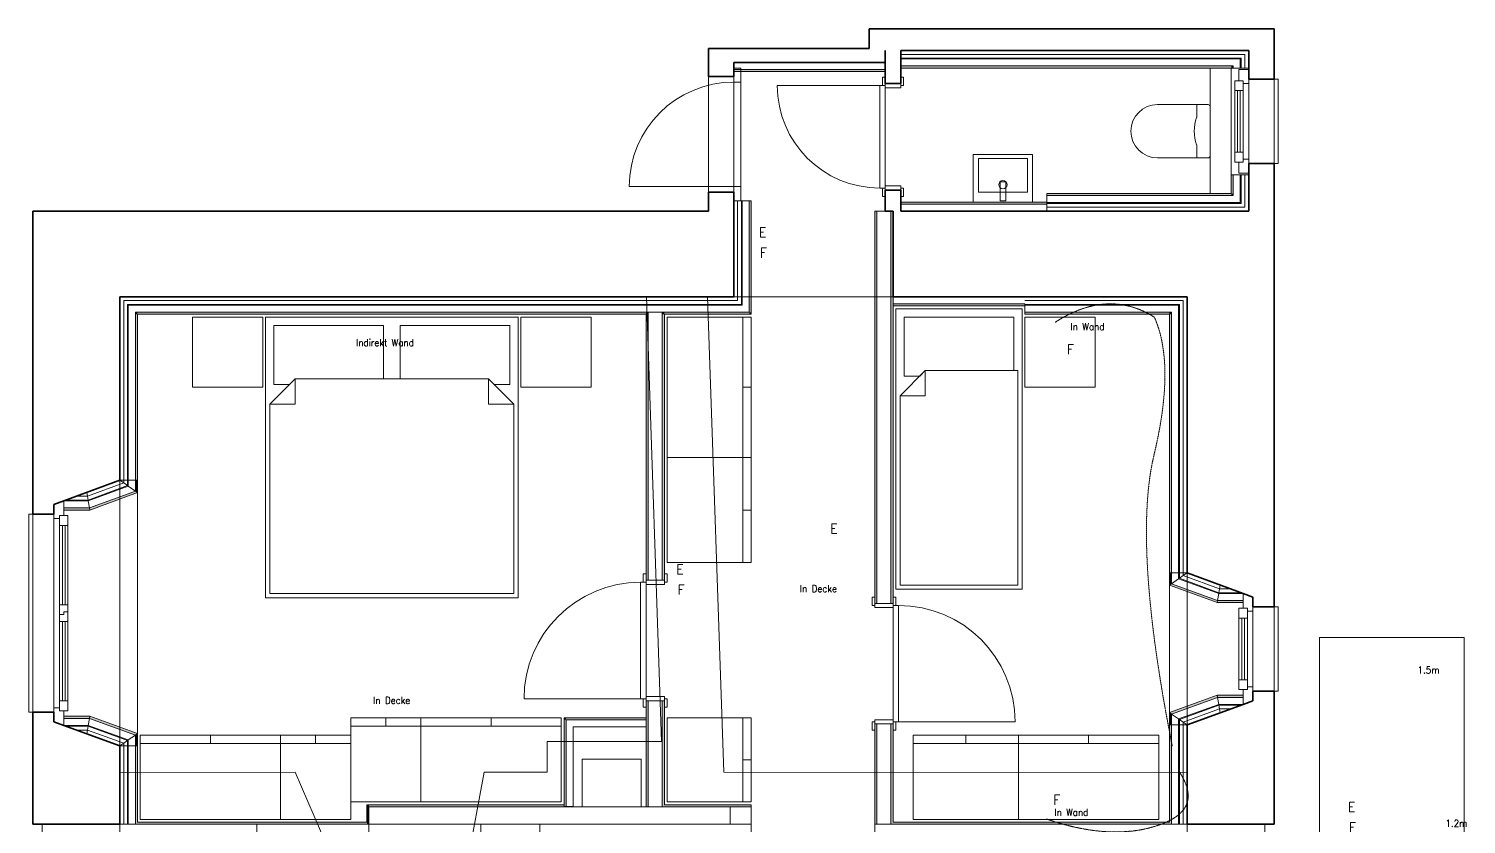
# Model space of a CAD drawing. Header units: millimetres. Extents: x -10377 to 8287, y -8757 to 3333.
# Drawn here: x -10377 to -132, y -2337 to 3333 of the extents above; entities that cross this region are included whole.
import ezdxf

# ---------------------------------------------------------------- set-up
doc = ezdxf.new("R2010")
doc.units = ezdxf.units.MM
doc.linetypes.add('CENTERTINY', pattern=[7.62, 4.7625, -0.9525, 0.9525, -0.9525])
doc.linetypes.add('DASHEDTINY', pattern=[2.8575, 1.905, -0.9525])
for name, color, linetype in [('0 Neu', 7, 'CONTINUOUS'), ('010 Aussenwände', 7, 'CONTINUOUS'), ('010 Aussenwände Neu', 7, 'CONTINUOUS'), ('010 Fenster Neu', 7, 'CONTINUOUS'), ('010 Türen Neu', 7, 'CONTINUOUS'), ('015 Innenwände', 7, 'CONTINUOUS'), ('015 Innenwände Bauteilschraffuren Neu', 7, 'CONTINUOUS'), ('015 Innenwände Neu', 7, 'CONTINUOUS'), ('015 Innenwände Schichttrennlinien Neu', 7, 'CONTINUOUS'), ('035 Decken', 7, 'CONTINUOUS'), ('065 Einrichtung Möbel Neu', 7, 'CONTINUOUS'), ('080 Raumdefinitionen innen Kontur Neu', 7, 'CONTINUOUS')]:
    doc.layers.add(name, color=color, linetype=linetype)
for name, color, linetype, lineweight in [('005 Keller', 7, 'CONTINUOUS', 0), ('24V Boden', 4, 'DASHEDTINY', 18), ('24V Wand', 4, 'CENTERTINY', 18)]:
    doc.layers.add(name, color=color, linetype=linetype, lineweight=lineweight)
doc.layers.add('100 Betriebsmittel', color=253, linetype='CONTINUOUS', lineweight=0, true_color=0xa0a0a4)
doc.styles.get("Standard").update_dxf_attribs({"font": 'standard'})

msp = doc.modelspace()

# ---------------------------------------------------------------- hatches: boundary and pattern name
at = {"layer": '0 Neu', "linetype": 'CONTINUOUS', "lineweight": 13, "true_color": 0xdfdfdf}
for points in [[(-9602, 27), (-9617, 37), (-9617, 115), (-9602, 115)], [(-9941, -97), (-9944, -82), (-9617, 37), (-9602, 27)], [(-10127, -82), (-9944, -82), (-9941, -97), (-10127, -97)], [(-2247, -633), (-2232, -623), (-2232, -545), (-2247, -545)], [(-1907, -757), (-1905, -742), (-2232, -623), (-2247, -633)], [(-1722, -742), (-1905, -742), (-1907, -757), (-1722, -757)], [(-1907, -1417), (-1905, -1432), (-2232, -1551), (-2247, -1540)], [(-1722, -1432), (-1905, -1432), (-1907, -1417), (-1722, -1417)], [(-10127, -1582), (-9944, -1582), (-9941, -1567), (-10127, -1567)], [(-9941, -1567), (-9944, -1582), (-9617, -1701), (-9602, -1690)], [(-2247, -1540), (-2232, -1551), (-2232, -1628), (-2247, -1628)], [(-9602, -1690), (-9617, -1701), (-9617, -1778), (-9602, -1778)]]:
    msp.add_hatch(color=254, dxfattribs=at).paths.add_polyline_path(points, flags=0)
at = {"layer": '015 Innenwände Bauteilschraffuren Neu', "linetype": 'CONTINUOUS', "lineweight": 13, "true_color": 0xdfdfdf}
for points in [[(-5352, 3028), (-4272, 3028), (-4272, 3043), (-5352, 3043)], [(-1807, 3068), (-4162, 3068), (-4162, 3053), (-1807, 3053)], [(-1807, 3053), (-1792, 3053), (-1792, 3068)], [(-1807, 3053), (-1792, 3068), (-1807, 3068)], [(-1807, 2159), (-1792, 2159), (-1792, 2293), (-1807, 2293)], [(-1807, 2159), (-3122, 2159), (-3122, 2144), (-1807, 2144)], [(-1807, 2159), (-1792, 2144), (-1792, 2159)], [(-1807, 2144), (-1792, 2144), (-1807, 2159)], [(-5227, 1313), (-5227, 2108), (-5242, 2108), (-5242, 1313)], [(-3122, 2098), (-4162, 2098), (-4162, 2083), (-3122, 2083)], [(-4347, 2033), (-4347, -762), (-4332, -762), (-4332, 2033)], [(-4232, 2033), (-4232, -762), (-4217, -762), (-4217, 2033)], [(-4217, 1358), (-3277, 1358), (-3277, 1373), (-4217, 1373)], [(-9602, 1298), (-9617, 1313), (-9617, 1298)], [(-9602, 1313), (-9617, 1313), (-9602, 1298)], [(-9617, 1298), (-9617, 115), (-9602, 115), (-9602, 1298)], [(-9602, 1298), (-5977, 1298), (-5977, 1313), (-9602, 1313)], [(-5977, 1298), (-5962, 1298), (-5962, 1313), (-5977, 1313)], [(-5977, 1298), (-5977, -597), (-5962, -597), (-5962, 1298)], [(-5862, 1298), (-5847, 1298), (-5847, 1313), (-5862, 1313)], [(-5862, 1298), (-5862, -597), (-5847, -597), (-5847, 1298)], [(-5242, 1313), (-5847, 1313), (-5847, 1298), (-5242, 1298)], [(-5242, 1313), (-5242, 1298), (-5227, 1298)], [(-5227, 1313), (-5242, 1313), (-5227, 1298)], [(-2247, 1313), (-3277, 1313), (-3277, 1298), (-2247, 1298)], [(-2247, 1298), (-2232, 1298), (-2232, 1313)], [(-2247, 1298), (-2232, 1313), (-2247, 1313)], [(-2247, 1298), (-2247, -545), (-2232, -545), (-2232, 1298)], [(-5977, -2212), (-5962, -2212), (-5962, -1457), (-5977, -1457)], [(-5862, -2212), (-5847, -2212), (-5847, -1457), (-5862, -1457)], [(-6562, -1592), (-6547, -1592), (-6562, -1577)], [(-6562, -1577), (-6547, -1592), (-6547, -1577)], [(-6562, -1592), (-6562, -2211), (-6547, -2211), (-6547, -1592)], [(-6547, -1592), (-5977, -1592), (-5977, -1577), (-6547, -1577)], [(-4347, -2337), (-4332, -2337), (-4332, -1622), (-4347, -1622)], [(-4232, -1622), (-4232, -2337), (-4217, -2337), (-4217, -1622)], [(-2247, -1628), (-2247, -2337), (-2232, -2337), (-2232, -1628)], [(-9602, -2337), (-9602, -1778), (-9617, -1778), (-9617, -2337)], [(-7952, -2197), (-7967, -2197), (-7952, -2212)], [(-7952, -2212), (-7967, -2197), (-7967, -2212)], [(-7952, -2322), (-7952, -2212), (-7967, -2212), (-7967, -2322)], [(-7952, -2212), (-6562, -2212), (-6562, -2197), (-7952, -2197)], [(-5847, -2212), (-5227, -2212), (-5227, -2197), (-5847, -2197)], [(-7967, -2322), (-9602, -2322), (-9602, -2337), (-7967, -2337)], [(-7967, -2322), (-7967, -2337), (-7952, -2337)], [(-7952, -2322), (-7967, -2322), (-7952, -2337)], [(-2247, -2322), (-4217, -2322), (-4217, -2337), (-2247, -2337)]]:
    msp.add_hatch(color=254, dxfattribs=at).paths.add_polyline_path(points, flags=0)

# ---------------------------------------------------------------- linework, layer by layer
at = {"layer": '0 Neu', "color": 7, "linetype": 'CONTINUOUS', "lineweight": 0}
for points in [[(-9958, 1), (-9963, 28), (-9727, 115), (-9700, 96)], [(-9700, 96), (-9700, 115), (-9727, 115)], [(-9673, 77), (-9673, 115), (-9700, 115), (-9700, 96)], [(-9667, 72), (-9673, 77), (-9673, 115), (-9667, 115)], [(-9617, 37), (-9617, 115), (-9667, 115), (-9667, 72)], [(-9602, 27), (-9617, 37), (-9617, 115), (-9602, 115)], [(-10112, -26), (-9954, -26), (-9958, 1), (-10037, 1)], [(-10037, 1), (-9958, 1), (-9963, 28)], [(-9954, -26), (-9958, 1), (-9700, 96), (-9673, 77)], [(-9953, -32), (-9954, -26), (-9673, 77), (-9667, 72)], [(-9944, -82), (-9953, -32), (-9667, 72), (-9617, 37)], [(-9941, -97), (-9944, -82), (-9617, 37), (-9602, 27)], [(-10127, -31), (-10112, -26), (-9954, -26), (-9953, -32), (-10127, -32)], [(-10127, -82), (-9944, -82), (-9953, -32), (-10127, -32)], [(-10127, -82), (-9944, -82), (-9941, -97), (-10127, -97)], [(-2247, -633), (-2232, -623), (-2232, -545), (-2247, -545)], [(-2232, -623), (-2232, -545), (-2182, -545), (-2182, -588)], [(-1905, -742), (-1896, -692), (-2182, -588), (-2232, -623)], [(-2182, -588), (-2176, -583), (-2176, -545), (-2182, -545)], [(-1896, -692), (-1895, -686), (-2176, -583), (-2182, -588)], [(-2176, -583), (-2176, -545), (-2149, -545), (-2149, -564)], [(-1895, -686), (-1890, -659), (-2149, -564), (-2176, -583)], [(-1890, -659), (-1885, -632), (-2122, -545), (-2149, -564)], [(-2149, -564), (-2149, -545), (-2122, -545)], [(-1907, -757), (-1905, -742), (-2232, -623), (-2247, -633)], [(-1722, -742), (-1905, -742), (-1896, -692), (-1722, -692)], [(-1722, -691), (-1737, -686), (-1895, -686), (-1896, -692), (-1722, -692)], [(-1737, -686), (-1895, -686), (-1890, -659), (-1811, -659)], [(-1811, -659), (-1890, -659), (-1885, -632)], [(-1722, -742), (-1905, -742), (-1907, -757), (-1722, -757)], [(-1907, -1417), (-1905, -1432), (-2232, -1551), (-2247, -1540)], [(-1905, -1432), (-1896, -1482), (-2182, -1586), (-2232, -1551)], [(-1722, -1432), (-1905, -1432), (-1907, -1417), (-1722, -1417)], [(-1722, -1432), (-1905, -1432), (-1896, -1482), (-1722, -1482)], [(-1896, -1482), (-1895, -1488), (-2176, -1590), (-2182, -1586)], [(-1895, -1488), (-1890, -1515), (-2149, -1609), (-2176, -1590)], [(-1890, -1515), (-1885, -1542), (-2122, -1628), (-2149, -1609)], [(-1722, -1482), (-1737, -1488), (-1895, -1488), (-1896, -1482), (-1722, -1482)], [(-1737, -1488), (-1895, -1488), (-1890, -1515), (-1811, -1515)], [(-1811, -1515), (-1890, -1515), (-1885, -1542)], [(-10127, -1582), (-9944, -1582), (-9941, -1567), (-10127, -1567)], [(-10127, -1582), (-9944, -1582), (-9953, -1632), (-10127, -1632)], [(-10127, -1632), (-10112, -1638), (-9954, -1638), (-9953, -1632), (-10127, -1632)], [(-10112, -1638), (-9954, -1638), (-9958, -1665), (-10037, -1665)], [(-9954, -1638), (-9958, -1665), (-9700, -1759), (-9673, -1740)], [(-9953, -1632), (-9954, -1638), (-9673, -1740), (-9667, -1736)], [(-9944, -1582), (-9953, -1632), (-9667, -1736), (-9617, -1701)], [(-9941, -1567), (-9944, -1582), (-9617, -1701), (-9602, -1690)], [(-2247, -1540), (-2232, -1551), (-2232, -1628), (-2247, -1628)], [(-2232, -1551), (-2232, -1628), (-2182, -1628), (-2182, -1586)], [(-2182, -1586), (-2176, -1590), (-2176, -1628), (-2182, -1628)], [(-2176, -1590), (-2176, -1628), (-2149, -1628), (-2149, -1609)], [(-2149, -1609), (-2149, -1628), (-2122, -1628)], [(-10037, -1665), (-9958, -1665), (-9963, -1692)], [(-9958, -1665), (-9963, -1692), (-9727, -1778), (-9700, -1759)], [(-9673, -1740), (-9673, -1778), (-9700, -1778), (-9700, -1759)], [(-9667, -1736), (-9673, -1740), (-9673, -1778), (-9667, -1778)], [(-9617, -1701), (-9617, -1778), (-9667, -1778), (-9667, -1736)], [(-9602, -1690), (-9617, -1701), (-9617, -1778), (-9602, -1778)], [(-9700, -1759), (-9700, -1778), (-9727, -1778)]]:
    msp.add_lwpolyline(points, close=True, dxfattribs=at)
at = {"layer": '0 Neu', "color": 7, "linetype": 'CONTINUOUS', "lineweight": 13}
msp.add_lwpolyline([(-7154, -2337), (-6734, -2337), (-6734, -2457), (-6884, -2457), (-6884, -2577), (-7004, -2577), (-7004, -2457), (-7154, -2457), (-7154, -2337)], dxfattribs=at)
at = {"layer": '005 Keller', "color": 7, "linetype": 'CONTINUOUS', "lineweight": 0}
for p, q in [((-6432, -2212), (-6432, -1872)), ((-6432, -1872), (-6012, -1872)), ((-6012, -2212), (-6012, -1872))]:
    msp.add_line(p, q, dxfattribs=at)
at = {"layer": '005 Keller', "color": 8, "linetype": 'CONTINUOUS', "lineweight": 13}
for points in [[(-8478, -1966), (-9727, -1967), (-9727, 1423), (-5975, 1423), (-5867, -1746), (-6681, -1746), (-6681, -1966), (-7131, -1966)], [(-8478, -1966), (-8207, -2592)], [(-7131, -1966), (-7247, -2592)]]:
    msp.add_lwpolyline(points, dxfattribs=at)
msp.add_lwpolyline([(-2122, 1423), (-5539, 1423), (-5424, -1966), (-2122, -1967)], close=True, dxfattribs=at)
at = {"layer": '010 Aussenwände', "color": 7, "linetype": 'CONTINUOUS', "lineweight": 35}
for p, q in [((-10127, -31), (-9727, 115)), ((-10197, -57), (-10127, -31)), ((-10197, -127), (-10197, -57)), ((-10347, -127), (-10197, -127)), ((-1722, -691), (-2122, -545)), ((-1652, -717), (-1722, -691)), ((-1652, -787), (-1652, -717)), ((-1502, -787), (-1652, -787)), ((-1502, -1387), (-1652, -1387)), ((-1652, -1387), (-1652, -1457)), ((-10347, -1537), (-10197, -1537)), ((-10197, -1537), (-10197, -1607)), ((-1722, -1482), (-2122, -1628)), ((-1652, -1457), (-1722, -1482)), ((-10197, -1607), (-10127, -1632)), ((-10127, -1632), (-9727, -1778))]:
    msp.add_line(p, q, dxfattribs=at)
for points in [[(-10347, 2033), (-9727, 2033)], [(-10347, 2033), (-10347, -127)], [(-5532, 2033), (-9727, 2033)], [(-5352, 2033), (-5352, 1423)], [(-4217, 2033), (-4217, 1423)], [(-2122, 2033), (-4162, 2033)], [(-1682, 2033), (-2122, 2033)], [(-1502, -787), (-1502, 2033)], [(-9727, 115), (-9727, 1423)], [(-9727, 1423), (-5352, 1423)], [(-4217, 1423), (-2122, 1423)], [(-2122, 1423), (-2122, -545)], [(-1502, -2337), (-1502, -1387)], [(-10347, -1537), (-10347, -2337)], [(-2122, -1628), (-2122, -2337)], [(-9727, -2337), (-9727, -1778)], [(-10347, -2337), (-9727, -2337)], [(-1502, -2337), (-2122, -2337)]]:
    msp.add_lwpolyline(points, dxfattribs=at)
at = {"layer": '010 Aussenwände Neu', "color": 7, "linetype": 'CONTINUOUS', "lineweight": 0}
for p, q in [((-1957, 2159), (-1872, 2159)), ((-1872, 2159), (-1822, 2159)), ((-1822, 2159), (-1807, 2159))]:
    msp.add_line(p, q, dxfattribs=at)
for points in [[(-1957, 3053), (-1872, 3053)], [(-1957, 3053), (-1957, 2159)], [(-1872, 3053), (-1822, 3053)], [(-1822, 3053), (-1807, 3053)], [(-1807, 2159), (-1807, 3053)], [(-1957, 2033), (-1872, 2033)], [(-1872, 2033), (-1822, 2033)], [(-1822, 2033), (-1807, 2033)]]:
    msp.add_lwpolyline(points, dxfattribs=at)
at = {"layer": '010 Fenster Neu', "color": 7, "linetype": 'CONTINUOUS', "lineweight": 0}
for p, q in [((-1792, 3053), (-1807, 3053)), ((-1742, 3053), (-1792, 3053)), ((-1752, 3043), (-1752, 2963)), ((-1682, 3043), (-1752, 3043)), ((-1736, 3053), (-1742, 3053)), ((-1709, 3053), (-1736, 3053)), ((-1682, 3053), (-1709, 3053)), ((-1682, 2943), (-1682, 3043)), ((-1502, 2973), (-1472, 2973)), ((-1502, 2973), (-1502, 2373)), ((-1472, 2973), (-1472, 2373)), ((-1722, 2963), (-1782, 2963)), ((-1782, 2963), (-1782, 2893)), ((-1782, 2893), (-1782, 2453)), ((-1782, 2893), (-1722, 2893)), ((-1762, 2893), (-1762, 2453)), ((-1752, 2963), (-1722, 2963)), ((-1742, 2453), (-1742, 2893)), ((-1722, 2963), (-1722, 2943)), ((-1722, 2893), (-1722, 2963)), ((-1722, 2943), (-1682, 2943)), ((-1722, 2453), (-1722, 2893)), ((-1682, 2403), (-1682, 2943)), ((-1722, 2453), (-1782, 2453)), ((-1782, 2453), (-1782, 2383)), ((-1782, 2383), (-1722, 2383)), ((-1722, 2383), (-1752, 2383)), ((-1752, 2383), (-1752, 2303)), ((-1722, 2383), (-1722, 2453)), ((-1682, 2403), (-1722, 2403)), ((-1722, 2403), (-1722, 2383)), ((-1682, 2303), (-1682, 2403)), ((-1472, 2373), (-1502, 2373)), ((-1792, 2293), (-1807, 2293)), ((-1742, 2293), (-1792, 2293)), ((-1752, 2303), (-1682, 2303)), ((-1736, 2293), (-1742, 2293)), ((-1709, 2293), (-1736, 2293)), ((-1682, 2293), (-1709, 2293)), ((-10197, -157), (-10197, -57)), ((-10127, -31), (-10127, -137)), ((-10347, -127), (-10377, -127)), ((-10377, -127), (-10377, -1537)), ((-10347, -127), (-10347, -1537)), ((-10197, -1507), (-10197, -157)), ((-10157, -157), (-10197, -157)), ((-10127, -137), (-10157, -137)), ((-10157, -137), (-10157, -157)), ((-10157, -137), (-10097, -137)), ((-10157, -207), (-10157, -137)), ((-10097, -137), (-10097, -207)), ((-10157, -772), (-10157, -207)), ((-10097, -207), (-10157, -207)), ((-10137, -772), (-10137, -207)), ((-10117, -207), (-10117, -772)), ((-10097, -207), (-10097, -772)), ((-1722, -797), (-1722, -691)), ((-1652, -717), (-1652, -817)), ((-10157, -842), (-10157, -772)), ((-10157, -772), (-10097, -772)), ((-10097, -772), (-10097, -822)), ((-1752, -867), (-1752, -797)), ((-1752, -797), (-1692, -797)), ((-1692, -797), (-1722, -797)), ((-1692, -817), (-1692, -797)), ((-1692, -797), (-1692, -867)), ((-1652, -817), (-1692, -817)), ((-1652, -817), (-1652, -1357)), ((-1472, -787), (-1502, -787)), ((-1502, -1387), (-1502, -787)), ((-1472, -1387), (-1472, -787)), ((-10127, -842), (-10157, -842)), ((-10157, -892), (-10157, -842)), ((-10157, -842), (-10127, -842)), ((-10157, -1457), (-10157, -892)), ((-10097, -892), (-10157, -892)), ((-10137, -1457), (-10137, -892)), ((-10127, -822), (-10127, -842)), ((-10097, -822), (-10127, -822)), ((-10127, -842), (-10127, -822)), ((-10127, -822), (-10097, -822)), ((-10117, -892), (-10117, -1457)), ((-10097, -822), (-10097, -892)), ((-10097, -892), (-10097, -1457)), ((-1752, -1307), (-1752, -867)), ((-1692, -867), (-1752, -867)), ((-1732, -1307), (-1732, -867)), ((-1712, -867), (-1712, -1307)), ((-1692, -867), (-1692, -1307)), ((-1752, -1377), (-1752, -1307)), ((-1752, -1307), (-1692, -1307)), ((-1692, -1307), (-1692, -1377)), ((-1692, -1377), (-1752, -1377)), ((-1722, -1482), (-1722, -1377)), ((-1722, -1377), (-1692, -1377)), ((-1692, -1377), (-1692, -1357)), ((-1692, -1357), (-1652, -1357)), ((-1652, -1357), (-1652, -1457)), ((-1502, -1387), (-1472, -1387)), ((-10377, -1537), (-10347, -1537)), ((-10197, -1607), (-10197, -1507)), ((-10197, -1507), (-10157, -1507)), ((-10157, -1457), (-10097, -1457)), ((-10157, -1527), (-10157, -1457)), ((-10157, -1507), (-10157, -1527)), ((-10157, -1527), (-10127, -1527)), ((-10097, -1527), (-10157, -1527)), ((-10127, -1527), (-10127, -1632)), ((-10097, -1457), (-10097, -1527))]:
    msp.add_line(p, q, dxfattribs=at)
at = {"layer": '010 Fenster Neu', "color": 7, "linetype": 'CONTINUOUS', "lineweight": 18}
for p, q in [((-1807, 2293), (-1807, 3053)), ((-1682, 2293), (-1682, 3053))]:
    msp.add_line(p, q, dxfattribs=at)
at = {"layer": '010 Fenster Neu', "color": 7, "linetype": 'CONTINUOUS', "lineweight": 35}
for p, q in [((-1682, 2973), (-1682, 3043)), ((-1682, 2973), (-1682, 3043)), ((-1502, 2973), (-1682, 2973)), ((-1682, 2373), (-1682, 2303)), ((-1682, 2373), (-1682, 2303)), ((-1502, 2373), (-1682, 2373)), ((-10127, -31), (-9727, 115)), ((-10197, -57), (-10127, -31)), ((-10197, -57), (-10127, -31)), ((-10197, -127), (-10197, -57)), ((-10197, -127), (-10197, -57)), ((-10347, -127), (-10197, -127)), ((-1722, -691), (-2122, -545)), ((-1652, -717), (-1722, -691)), ((-1652, -717), (-1722, -691)), ((-1652, -787), (-1652, -717)), ((-1652, -787), (-1652, -717)), ((-1502, -787), (-1652, -787)), ((-1652, -1387), (-1652, -1457)), ((-1652, -1387), (-1652, -1457)), ((-1502, -1387), (-1652, -1387)), ((-10347, -1537), (-10197, -1537)), ((-10197, -1537), (-10197, -1607)), ((-10197, -1537), (-10197, -1607)), ((-1722, -1482), (-2122, -1628)), ((-1652, -1457), (-1722, -1482)), ((-1652, -1457), (-1722, -1482)), ((-10197, -1607), (-10127, -1632)), ((-10197, -1607), (-10127, -1632)), ((-10127, -1632), (-9727, -1778))]:
    msp.add_line(p, q, dxfattribs=at)
at = {"layer": '010 Türen Neu', "color": 7, "linetype": 'CONTINUOUS', "lineweight": 35}
for p, q in [((-5532, 2993), (-5352, 2993)), ((-5352, 2993), (-5352, 3053)), ((-5352, 2993), (-5352, 3053)), ((-4272, 2943), (-4162, 2943)), ((-4272, 2943), (-4162, 2943)), ((-5532, 2168), (-5352, 2168)), ((-5352, 2168), (-5352, 2108)), ((-5352, 2168), (-5352, 2108)), ((-4272, 2183), (-4162, 2183)), ((-4272, 2183), (-4162, 2183))]:
    msp.add_line(p, q, dxfattribs=at)
at = {"layer": '010 Türen Neu', "color": 7, "linetype": 'CONTINUOUS', "lineweight": 0}
for p, q in [((-5352, 2953), (-5352, 3053)), ((-5352, 3053), (-5302, 3053)), ((-5302, 3053), (-5302, 2953)), ((-4272, 2988), (-4292, 2988)), ((-4292, 2988), (-4292, 2928)), ((-4272, 2928), (-4272, 2988)), ((-4142, 2988), (-4162, 2988)), ((-4162, 2988), (-4162, 2928)), ((-4142, 2928), (-4142, 2988)), ((-5302, 2953), (-5352, 2953)), ((-4312, 2928), (-5042, 2928)), ((-4272, 2928), (-4312, 2928)), ((-4312, 2928), (-4312, 2198)), ((-4292, 2928), (-4272, 2928)), ((-4272, 2943), (-4272, 2913)), ((-4162, 2943), (-4272, 2943)), ((-4272, 2198), (-4272, 2928)), ((-4272, 2913), (-4162, 2913)), ((-4162, 2913), (-4162, 2943)), ((-4162, 2928), (-4142, 2928)), ((-5352, 2208), (-6097, 2208)), ((-5352, 2108), (-5352, 2208)), ((-5352, 2208), (-5302, 2208)), ((-5302, 2208), (-5302, 2108)), ((-4312, 2198), (-4272, 2198)), ((-4272, 2198), (-4292, 2198)), ((-4292, 2198), (-4292, 2138)), ((-4162, 2213), (-4272, 2213)), ((-4272, 2213), (-4272, 2183)), ((-4272, 2138), (-4272, 2198)), ((-4272, 2183), (-4162, 2183)), ((-4162, 2183), (-4162, 2213)), ((-4142, 2198), (-4162, 2198)), ((-4162, 2198), (-4162, 2138)), ((-4142, 2138), (-4142, 2198)), ((-5302, 2108), (-5352, 2108)), ((-4292, 2138), (-4272, 2138)), ((-4162, 2138), (-4142, 2138)), ((-6017, -1442), (-6017, -612)), ((-6017, -612), (-5977, -612)), ((-5997, -612), (-5997, -552)), ((-5997, -552), (-5977, -552)), ((-5977, -612), (-5997, -612)), ((-5977, -552), (-5977, -612)), ((-5977, -627), (-5977, -597)), ((-5977, -597), (-5847, -597)), ((-5977, -597), (-5962, -597)), ((-5977, -597), (-5962, -597)), ((-5977, -612), (-5977, -1442)), ((-5962, -597), (-5862, -597)), ((-5962, -597), (-5862, -597)), ((-5862, -597), (-5847, -597)), ((-5862, -597), (-5847, -597)), ((-5847, -552), (-5827, -552)), ((-5847, -612), (-5847, -552)), ((-5847, -597), (-5847, -627)), ((-5827, -612), (-5847, -612)), ((-5827, -552), (-5827, -612)), ((-5847, -627), (-5977, -627)), ((-4347, -717), (-4367, -717)), ((-4367, -717), (-4367, -777)), ((-4347, -777), (-4347, -717)), ((-4197, -717), (-4217, -717)), ((-4217, -717), (-4217, -777)), ((-4197, -777), (-4197, -717)), ((-4367, -777), (-4347, -777)), ((-4347, -762), (-4347, -792)), ((-4217, -762), (-4347, -762)), ((-4332, -762), (-4347, -762)), ((-4332, -762), (-4347, -762)), ((-4347, -792), (-4217, -792)), ((-4232, -762), (-4332, -762)), ((-4232, -762), (-4332, -762)), ((-4217, -762), (-4232, -762)), ((-4217, -762), (-4232, -762)), ((-4217, -792), (-4217, -762)), ((-4217, -777), (-4197, -777)), ((-4177, -777), (-4217, -777)), ((-4217, -777), (-4217, -1607)), ((-4177, -1607), (-4177, -777)), ((-5977, -1457), (-5977, -1427)), ((-5977, -1427), (-5847, -1427)), ((-5847, -1427), (-5847, -1457)), ((-6017, -1442), (-6847, -1442)), ((-5977, -1442), (-6017, -1442)), ((-5997, -1502), (-5997, -1442)), ((-5997, -1442), (-5977, -1442)), ((-5977, -1502), (-5997, -1502)), ((-5977, -1442), (-5977, -1502)), ((-5847, -1457), (-5977, -1457)), ((-5977, -1457), (-5962, -1457)), ((-5977, -1457), (-5962, -1457)), ((-5962, -1457), (-5862, -1457)), ((-5962, -1457), (-5862, -1457)), ((-5862, -1457), (-5847, -1457)), ((-5862, -1457), (-5847, -1457)), ((-5847, -1442), (-5827, -1442)), ((-5847, -1502), (-5847, -1442)), ((-5827, -1502), (-5847, -1502)), ((-5827, -1442), (-5827, -1502)), ((-4347, -1607), (-4367, -1607)), ((-4367, -1607), (-4367, -1667)), ((-4217, -1592), (-4347, -1592)), ((-4347, -1592), (-4347, -1622)), ((-4347, -1667), (-4347, -1607)), ((-4347, -1622), (-4217, -1622)), ((-4332, -1622), (-4347, -1622)), ((-4332, -1622), (-4347, -1622)), ((-4232, -1622), (-4332, -1622)), ((-4232, -1622), (-4332, -1622)), ((-4217, -1622), (-4232, -1622)), ((-4217, -1622), (-4232, -1622)), ((-4217, -1622), (-4217, -1592)), ((-4197, -1607), (-4217, -1607)), ((-4217, -1607), (-4217, -1667)), ((-4217, -1607), (-4177, -1607)), ((-4197, -1667), (-4197, -1607)), ((-4177, -1607), (-3347, -1607)), ((-4367, -1667), (-4347, -1667)), ((-4217, -1667), (-4197, -1667))]:
    msp.add_line(p, q, dxfattribs=at)
for centre, radius, start, end in [((-5352, 2208), 745, 90, 180), ((-4312, 2928), 730, 180, 270), ((-6017, -1442), 830, 90, 180), ((-4177, -1607), 830, 0, 90)]:
    msp.add_arc(centre, radius, start, end, dxfattribs=at)
at = {"layer": '015 Innenwände', "color": 7, "linetype": 'CONTINUOUS', "lineweight": 35}
for p, q in [((-5352, 2993), (-5352, 3053)), ((-1682, 2973), (-1682, 3043)), ((-1502, 2973), (-1682, 2973)), ((-4272, 2943), (-4162, 2943)), ((-1502, 2373), (-1682, 2373)), ((-1682, 2373), (-1682, 2303)), ((-5352, 2168), (-5352, 2108)), ((-4272, 2183), (-4162, 2183))]:
    msp.add_line(p, q, dxfattribs=at)
for points in [[(-4387, 3333), (-4387, 3193)], [(-1682, 3333), (-4387, 3333)], [(-1502, 3333), (-1682, 3333)], [(-1502, 2973), (-1502, 3333)], [(-5532, 3193), (-5352, 3193)], [(-5532, 3193), (-5532, 2993)], [(-4387, 3193), (-5352, 3193)], [(-4272, 3093), (-4272, 3178)], [(-4272, 3178), (-4272, 2943)], [(-4162, 2943), (-4162, 3178)], [(-4162, 3178), (-1682, 3178)], [(-1682, 3178), (-1682, 2973)], [(-5352, 3093), (-4387, 3093)], [(-5352, 2993), (-5352, 3093)], [(-4272, 3093), (-4387, 3093)], [(-1682, 2373), (-1682, 2033)], [(-1502, 2033), (-1502, 2373)], [(-5532, 2168), (-5532, 2033)], [(-5352, 2033), (-5352, 2168)], [(-4272, 2183), (-4272, 2033)], [(-4162, 2033), (-4162, 2183)], [(-4272, 2033), (-4217, 2033)]]:
    msp.add_lwpolyline(points, dxfattribs=at)
at = {"layer": '015 Innenwände', "color": 7, "linetype": 'CONTINUOUS', "lineweight": 0}
for points in [[(-5352, 2993), (-5532, 2993)], [(-5532, 2993), (-5532, 2168)], [(-5352, 2168), (-5352, 2993)], [(-5532, 2168), (-5352, 2168)]]:
    msp.add_lwpolyline(points, dxfattribs=at)
at = {"layer": '015 Innenwände', "color": 7, "linetype": 'CONTINUOUS', "lineweight": 18}
for points in [[(-5377, -2212), (-7952, -2212)], [(-7952, -2212), (-7952, -2337)], [(-5377, -2337), (-5377, -2212)], [(-8752, -2337), (-10282, -2337)], [(-10282, -2337), (-10282, -2462)], [(-5227, -2337), (-7952, -2337)], [(-7952, -2337), (-5377, -2337)], [(-1567, -2337), (-4347, -2337)], [(-1567, -2462), (-1567, -2337)]]:
    msp.add_lwpolyline(points, dxfattribs=at)
at = {"layer": '015 Innenwände Neu', "color": 7, "linetype": 'CONTINUOUS', "lineweight": 0}
for p, q in [((-1792, 3053), (-1807, 3053)), ((-1742, 3053), (-1792, 3053)), ((-1736, 3053), (-1742, 3053)), ((-1709, 3053), (-1736, 3053)), ((-1682, 3053), (-1709, 3053)), ((-1792, 2293), (-1807, 2293)), ((-1742, 2293), (-1792, 2293)), ((-1736, 2293), (-1742, 2293)), ((-1709, 2293), (-1736, 2293)), ((-1682, 2293), (-1709, 2293)), ((-5977, -597), (-5962, -597)), ((-5962, -597), (-5862, -597)), ((-5862, -597), (-5847, -597)), ((-4332, -762), (-4347, -762)), ((-4232, -762), (-4332, -762)), ((-4217, -762), (-4232, -762)), ((-5977, -1457), (-5962, -1457)), ((-5962, -1457), (-5862, -1457)), ((-5862, -1457), (-5847, -1457)), ((-4332, -1622), (-4347, -1622)), ((-4232, -1622), (-4332, -1622)), ((-4217, -1622), (-4232, -1622))]:
    msp.add_line(p, q, dxfattribs=at)
for points in [[(-1709, 3178), (-4162, 3178)], [(-4162, 3178), (-4162, 3151)], [(-1682, 3178), (-1709, 3178)], [(-1682, 3053), (-1682, 3178)], [(-4272, 3093), (-5352, 3093)], [(-5352, 3093), (-5352, 3028)], [(-4272, 3028), (-4272, 3093)], [(-4162, 3151), (-4162, 3124)], [(-4162, 3124), (-4162, 3118)], [(-4162, 3118), (-4162, 3068)], [(-5352, 3028), (-4272, 3028)], [(-4162, 3068), (-4162, 3053)], [(-4162, 3053), (-1807, 3053)], [(-1807, 2293), (-1807, 2159)], [(-1682, 2034), (-1682, 2293)], [(-1807, 2159), (-3122, 2159)], [(-3122, 2144), (-3122, 2159)], [(-5352, 2108), (-5325, 2108)], [(-5352, 2108), (-5352, 1423)], [(-5325, 2108), (-5298, 2108)], [(-5298, 2108), (-5292, 2108)], [(-5292, 2108), (-5242, 2108)], [(-5242, 2108), (-5227, 2108)], [(-5227, 1313), (-5227, 2108)], [(-3122, 2098), (-4162, 2098)], [(-4162, 2098), (-4162, 2033)], [(-3122, 2094), (-3122, 2144)], [(-3122, 2033), (-3122, 2098)], [(-3122, 2088), (-3122, 2094)], [(-3122, 2061), (-3122, 2088)], [(-3122, 2034), (-3122, 2061)], [(-4347, 2033), (-4347, -762)], [(-4217, 2033), (-4347, 2033)], [(-4217, -762), (-4217, 2033)], [(-4162, 2033), (-3122, 2033)], [(-3122, 2034), (-1709, 2034)], [(-1682, 2034), (-1709, 2034)], [(-9727, 1423), (-9700, 1423)], [(-9727, 1423), (-9727, 115)], [(-5352, 1423), (-9700, 1423)], [(-3277, 1423), (-4217, 1423)], [(-4217, 1423), (-4217, 1358)], [(-4217, 1358), (-3277, 1358)], [(-2149, 1423), (-3277, 1423)], [(-3277, 1373), (-3277, 1369)], [(-3277, 1358), (-3277, 1373)], [(-3277, 1369), (-3277, 1363)], [(-3277, 1363), (-3277, 1313)], [(-2122, 1423), (-2149, 1423)], [(-2122, -545), (-2122, 1423)], [(-9602, 115), (-9602, 1298)], [(-9602, 1298), (-5977, 1298)], [(-5977, 1298), (-5977, -597)], [(-5847, 1298), (-5227, 1298)], [(-5847, -597), (-5847, 1298)], [(-5227, 1298), (-5227, 1313)], [(-3277, 1313), (-3277, 1298)], [(-3277, 1298), (-2247, 1298)], [(-2247, 1298), (-2247, -545)], [(-9727, 115), (-9700, 115)], [(-9700, 115), (-9673, 115)], [(-9673, 115), (-9667, 115)], [(-9667, 115), (-9617, 115)], [(-9617, 115), (-9602, 115)], [(-2232, -545), (-2247, -545)], [(-2182, -545), (-2232, -545)], [(-2176, -545), (-2182, -545)], [(-2149, -545), (-2176, -545)], [(-2122, -545), (-2149, -545)], [(-5977, -1457), (-5977, -2212)], [(-5847, -2197), (-5847, -1457)], [(-6562, -1577), (-6547, -1577)], [(-6562, -1577), (-6562, -2211)], [(-5977, -1577), (-6547, -1577)], [(-5977, -1592), (-5977, -1577)], [(-5977, -1642), (-5977, -1592)], [(-4347, -1622), (-4347, -2337)], [(-4217, -2322), (-4217, -1622)], [(-2247, -1628), (-2247, -2322)], [(-2122, -1628), (-2247, -1628)], [(-2122, -2337), (-2122, -1628)], [(-6497, -2211), (-6497, -1642)], [(-6497, -1642), (-5977, -1642)], [(-9727, -1778), (-9727, -2337)], [(-9602, -1778), (-9727, -1778)], [(-9602, -2322), (-9602, -1778)], [(-7967, -2197), (-7967, -2212)], [(-6562, -2197), (-7967, -2197)], [(-7967, -2212), (-7967, -2322)], [(-7952, -2212), (-6562, -2212)], [(-7952, -2322), (-7952, -2212)], [(-6562, -2197), (-6562, -2212)], [(-6547, -2211), (-6562, -2211)], [(-6497, -2211), (-6547, -2211)], [(-5962, -2212), (-5977, -2212)], [(-5862, -2212), (-5962, -2212)], [(-5847, -2212), (-5862, -2212)], [(-5227, -2197), (-5847, -2197)], [(-5847, -2212), (-5227, -2212)], [(-5227, -2212), (-5377, -2212)], [(-5377, -2212), (-5377, -2337)], [(-5227, -2212), (-5227, -2197)], [(-5227, -2337), (-5227, -2212)], [(-9727, -2337), (-9602, -2337)], [(-7967, -2322), (-9602, -2322)], [(-9602, -2337), (-7952, -2337)], [(-7952, -2337), (-8752, -2337)], [(-8752, -2337), (-8752, -2462)], [(-7952, -2337), (-7952, -2322)], [(-7952, -2462), (-7952, -2337)], [(-5377, -2337), (-5227, -2337)], [(-4347, -2337), (-4217, -2337)], [(-2247, -2322), (-4217, -2322)], [(-4217, -2337), (-2247, -2337)], [(-2247, -2337), (-2122, -2337)]]:
    msp.add_lwpolyline(points, dxfattribs=at)
at = {"layer": '015 Innenwände Schichttrennlinien Neu', "color": 7, "linetype": 'CONTINUOUS', "lineweight": 0}
for p, q in [((-1736, 3151), (-4162, 3151)), ((-1742, 3124), (-4162, 3124)), ((-1792, 3118), (-4162, 3118)), ((-1742, 3118), (-1792, 3118)), ((-1742, 3118), (-1792, 3118)), ((-1736, 3124), (-1742, 3124)), ((-1736, 3124), (-1742, 3124)), ((-1742, 3068), (-1742, 3118)), ((-1709, 3151), (-1736, 3151)), ((-1736, 3118), (-1736, 3124)), ((-1736, 3053), (-1736, 3118)), ((-1709, 3124), (-1709, 3151)), ((-1709, 3053), (-1709, 3124)), ((-5352, 3043), (-4272, 3043)), ((-4162, 3068), (-1807, 3068)), ((-1792, 3068), (-1807, 3068)), ((-1792, 3068), (-1807, 3068)), ((-1792, 3068), (-1792, 3053)), ((-1742, 3053), (-1742, 3068)), ((-1792, 2293), (-1792, 2144)), ((-1742, 2144), (-1742, 2293)), ((-1736, 2094), (-1736, 2293)), ((-1709, 2088), (-1709, 2293)), ((-5325, 2108), (-5325, 1396)), ((-5298, 2108), (-5298, 1396)), ((-5292, 2108), (-5292, 1369)), ((-5242, 1363), (-5242, 2108)), ((-3122, 2083), (-4162, 2083)), ((-1807, 2144), (-3122, 2144)), ((-3122, 2094), (-1792, 2094)), ((-3122, 2088), (-1742, 2088)), ((-3122, 2061), (-1736, 2061)), ((-1807, 2144), (-1792, 2144)), ((-1807, 2144), (-1792, 2144)), ((-1792, 2094), (-1742, 2094)), ((-1792, 2094), (-1742, 2094)), ((-1742, 2094), (-1742, 2144)), ((-1742, 2088), (-1736, 2088)), ((-1742, 2088), (-1736, 2088)), ((-1736, 2088), (-1736, 2094)), ((-1736, 2061), (-1709, 2061)), ((-1709, 2061), (-1709, 2088)), ((-4332, 2033), (-4332, -762)), ((-4232, -762), (-4232, 2033)), ((-9700, 1396), (-9700, 1369)), ((-9673, 1396), (-9700, 1396)), ((-9700, 1369), (-9700, 115)), ((-5325, 1396), (-9673, 1396)), ((-9667, 1369), (-9673, 1369)), ((-9673, 1369), (-9673, 1363)), ((-9667, 1369), (-9673, 1369)), ((-9673, 1363), (-9673, 115)), ((-5298, 1369), (-9667, 1369)), ((-9617, 1363), (-9667, 1363)), ((-9667, 1363), (-9667, 1313)), ((-9617, 1363), (-9667, 1363)), ((-5292, 1363), (-9617, 1363)), ((-5298, 1369), (-5298, 1396)), ((-5298, 1369), (-5298, 1396)), ((-5292, 1363), (-5292, 1369)), ((-5292, 1363), (-5292, 1369)), ((-5242, 1313), (-5242, 1363)), ((-5242, 1313), (-5242, 1363)), ((-4217, 1373), (-3277, 1373)), ((-2176, 1396), (-3277, 1396)), ((-2182, 1369), (-3277, 1369)), ((-2232, 1363), (-3277, 1363)), ((-2182, 1363), (-2232, 1363)), ((-2182, 1363), (-2232, 1363)), ((-2176, 1369), (-2182, 1369)), ((-2176, 1369), (-2182, 1369)), ((-2182, 1313), (-2182, 1363)), ((-2149, 1396), (-2176, 1396)), ((-2176, 1363), (-2176, 1369)), ((-2176, -545), (-2176, 1363)), ((-2149, 1369), (-2149, 1396)), ((-2149, -545), (-2149, 1369)), ((-9667, 1313), (-9667, 115)), ((-9602, 1313), (-9617, 1313)), ((-9617, 115), (-9617, 1313)), ((-9602, 1313), (-9617, 1313)), ((-9602, 1313), (-5962, 1313)), ((-5962, 1313), (-5962, 1298)), ((-5862, 1313), (-5962, 1313)), ((-5962, 1313), (-5962, 1298)), ((-5862, 1313), (-5962, 1313)), ((-5962, 1298), (-5962, -597)), ((-5862, 1298), (-5862, 1313)), ((-5862, 1313), (-5292, 1313)), ((-5862, 1298), (-5862, 1313)), ((-5862, -597), (-5862, 1298)), ((-5292, 1313), (-5242, 1313)), ((-3277, 1313), (-2247, 1313)), ((-2232, 1313), (-2247, 1313)), ((-2232, 1313), (-2247, 1313)), ((-2232, 1313), (-2232, -545)), ((-2182, -545), (-2182, 1313)), ((-5962, -1457), (-5962, -2212)), ((-5862, -2212), (-5862, -1457)), ((-6497, -1592), (-6547, -1592)), ((-6547, -1592), (-6547, -1642)), ((-6497, -1592), (-6547, -1592)), ((-5977, -1592), (-6497, -1592)), ((-4332, -1622), (-4332, -2337)), ((-4232, -2337), (-4232, -1622)), ((-2232, -1628), (-2232, -2337)), ((-2182, -2337), (-2182, -1628)), ((-2176, -2337), (-2176, -1628)), ((-2149, -2337), (-2149, -1628)), ((-6547, -1642), (-6547, -2211)), ((-9700, -1778), (-9700, -2337)), ((-9673, -1778), (-9673, -2337)), ((-9667, -1778), (-9667, -2337)), ((-9617, -2337), (-9617, -1778))]:
    msp.add_line(p, q, dxfattribs=at)
at = {"layer": '035 Decken', "color": 7, "linetype": 'CONTINUOUS', "lineweight": 0}
msp.add_lwpolyline([(-10007, -7502), (-1842, -7502), (-1842, -2462), (-2122, -2462), (-2122, 1423), (-9727, 1423), (-9727, -2462), (-10007, -2462)], close=True, dxfattribs=at)
at = {"layer": '065 Einrichtung Möbel Neu', "color": 7, "linetype": 'CONTINUOUS', "lineweight": 0}
for p, q in [((-2052, 2793), (-2052, 2710)), ((-2052, 2710), (-2053, 2701)), ((-2052, 2497), (-2053, 2506)), ((-2052, 2413), (-2052, 2497)), ((-3647, 2438), (-3222, 2438)), ((-3647, 2438), (-3647, 2098)), ((-3609, 2408), (-3259, 2408)), ((-3609, 2168), (-3609, 2408)), ((-3259, 2408), (-3259, 2168)), ((-3222, 2438), (-3222, 2098)), ((-3259, 2168), (-3609, 2168)), ((-3647, 2098), (-3222, 2098))]:
    msp.add_line(p, q, dxfattribs=at)
at = {"layer": '065 Einrichtung Möbel Neu', "color": 9, "linetype": 'CONTINUOUS', "lineweight": 13}
for p, q in [((-4197, -662), (-4197, 1338)), ((-4197, 1338), (-3297, 1338)), ((-3297, 1338), (-3297, -662)), ((-9209, 1278), (-8709, 1278)), ((-9209, 778), (-9209, 1278)), ((-8709, 1278), (-8709, 778)), ((-6889, 1278), (-8689, 1278)), ((-8689, 1278), (-8689, -722)), ((-6889, -722), (-6889, 1278)), ((-6869, 1278), (-6369, 1278)), ((-6869, 778), (-6869, 1278)), ((-6369, 1278), (-6369, 778)), ((-5827, 1278), (-5827, 278)), ((-5227, 1278), (-5827, 1278)), ((-5287, 278), (-5287, 1278)), ((-5227, 278), (-5227, 1278)), ((-2777, 1278), (-3277, 1278)), ((-3277, 1278), (-3277, 778)), ((-2777, 778), (-2777, 1278)), ((-8479, 838), (-8659, 658)), ((-7789, 838), (-8479, 838)), ((-8479, 838), (-8479, 658)), ((-7099, 838), (-7789, 838)), ((-6919, 658), (-7099, 838)), ((-7099, 838), (-7099, 658)), ((-3987, 898), (-3987, 718)), ((-8709, 778), (-9209, 778)), ((-6369, 778), (-6869, 778)), ((-5287, 778), (-5227, 778)), ((-4167, 718), (-3987, 718)), ((-3277, 778), (-2777, 778)), ((-8659, 658), (-8659, -692)), ((-8659, 658), (-8479, 658)), ((-6919, 658), (-7099, 658)), ((-6919, -692), (-6919, 658)), ((-5827, 278), (-5227, 278)), ((-5827, 278), (-5827, -472)), ((-5227, 278), (-5827, 278)), ((-5287, -472), (-5287, 278)), ((-5227, -472), (-5227, 278)), ((-5287, -97), (-5227, -97)), ((-5827, -472), (-5227, -472)), ((-8659, -692), (-7789, -692)), ((-7789, -692), (-6919, -692)), ((-3297, -662), (-4197, -662)), ((-8689, -722), (-6889, -722)), ((-8082, -2177), (-8082, -1577)), ((-8082, -1577), (-7582, -1577)), ((-8082, -1637), (-7582, -1637)), ((-7832, -1637), (-7832, -1577)), ((-7582, -1577), (-7582, -2177)), ((-7582, -2177), (-7582, -1577)), ((-7582, -1577), (-6582, -1577)), ((-7582, -1637), (-6582, -1637)), ((-7082, -1637), (-7082, -1577)), ((-6582, -1577), (-6582, -2177)), ((-5827, -1577), (-5827, -2177)), ((-5227, -1577), (-5827, -1577)), ((-5287, -2177), (-5287, -1577)), ((-5227, -2177), (-5227, -1577)), ((-8582, -1702), (-9582, -1702)), ((-9582, -1702), (-9582, -2302)), ((-9082, -1762), (-9082, -1702)), ((-8582, -2302), (-8582, -1702)), ((-8082, -1702), (-8582, -1702)), ((-8582, -1702), (-8582, -2302)), ((-8332, -1762), (-8332, -1702)), ((-8082, -2302), (-8082, -1702)), ((-3324, -1702), (-4074, -1702)), ((-4074, -1702), (-4074, -2302)), ((-3699, -1762), (-3699, -1702)), ((-2324, -1702), (-3324, -1702)), ((-3324, -1702), (-3324, -2302)), ((-3324, -2302), (-3324, -1702)), ((-2824, -1762), (-2824, -1702)), ((-2324, -2302), (-2324, -1702)), ((-8582, -1762), (-9582, -1762)), ((-8082, -1762), (-8582, -1762)), ((-3324, -1762), (-4074, -1762)), ((-2324, -1762), (-3324, -1762)), ((-5287, -1877), (-5227, -1877)), ((-7582, -2177), (-8082, -2177)), ((-6582, -2177), (-7582, -2177)), ((-5827, -2177), (-5227, -2177)), ((-9582, -2302), (-8582, -2302)), ((-8582, -2302), (-8082, -2302)), ((-4074, -2302), (-3324, -2302)), ((-3324, -2302), (-2324, -2302))]:
    msp.add_line(p, q, dxfattribs=at)
at = {"layer": '065 Einrichtung Möbel Neu', "color": 7, "linetype": 'CONTINUOUS', "lineweight": 0}
msp.add_lwpolyline([(-2052, 2413), (-2332, 2413, -1), (-2332, 2793), (-2052, 2793), (-1972, 2793, -0.414214), (-1957, 2778), (-1957, 2428, -0.414214), (-1972, 2413)], format="xyb", close=True, dxfattribs=at)
msp.add_lwpolyline([(-3454, 2243), (-3414, 2243), (-3414, 2108), (-3454, 2108)], close=True, dxfattribs=at)
at = {"layer": '065 Einrichtung Möbel Neu', "color": 9, "linetype": 'CONTINUOUS', "lineweight": 13}
for points in [[(-3987, 898), (-4027, 858), (-4137, 858), (-4137, 1278), (-3357, 1278), (-3357, 898)], [(-7849, 838), (-7849, 1218), (-8629, 1218), (-8629, 798), (-8519, 798), (-8479, 838)], [(-7099, 838), (-7059, 798), (-6949, 798), (-6949, 1218), (-7729, 1218), (-7729, 838)], [(-3327, -632), (-4167, -632), (-4167, 718), (-3987, 898), (-3327, 898)]]:
    msp.add_lwpolyline(points, close=True, dxfattribs=at)
at = {"layer": '065 Einrichtung Möbel Neu', "color": 7, "linetype": 'CONTINUOUS', "lineweight": 0}
msp.add_circle((-3434, 2222), 30, dxfattribs=at)
msp.add_arc((-1772, 2603), 298, 160.8176, 199.1824, dxfattribs=at)
at = {"layer": '080 Raumdefinitionen innen Kontur Neu', "color": 21, "linetype": 'CONTINUOUS', "lineweight": 0, "true_color": 0xffa8a8}
for points in [[(-5977, -1427), (-5847, -1427), (-5847, -2197), (-5227, -2197), (-5227, -2462), (-4347, -2462), (-4347, -1592), (-4217, -1592), (-4217, -792), (-4347, -792), (-4347, 2033), (-4272, 2033), (-4272, 3028), (-5302, 3028), (-5302, 2108), (-5227, 2108), (-5227, 1298), (-5847, 1298), (-5847, -627), (-5977, -627)], [(-4162, 3053), (-4162, 2913), (-4272, 2913), (-4272, 2213), (-4162, 2213), (-4162, 2098), (-3122, 2098), (-3122, 2159), (-1957, 2159), (-1957, 3053)], [(-4217, 1358), (-4217, -2322), (-2247, -2322), (-2247, 1298), (-3277, 1298), (-3277, 1358)], [(-9602, 1298), (-9602, -2322), (-7967, -2322), (-7967, -2197), (-6562, -2197), (-6562, -1577), (-5977, -1577), (-5977, 1298)]]:
    msp.add_lwpolyline(points, close=True, dxfattribs=at)
at = {"layer": '080 Raumdefinitionen innen Kontur Neu', "color": 7, "linetype": 'CONTINUOUS', "lineweight": 0}
for points in [[(-5977, -1427), (-5847, -1427), (-5847, -2197), (-5227, -2197), (-5227, -2462), (-4347, -2462), (-4347, -1592), (-4217, -1592), (-4217, -792), (-4347, -792), (-4347, 2033), (-4272, 2033), (-4272, 3028), (-5302, 3028), (-5302, 2108), (-5227, 2108), (-5227, 1298), (-5847, 1298), (-5847, -627), (-5977, -627)], [(-4162, 3053), (-4162, 2913), (-4272, 2913), (-4272, 2213), (-4162, 2213), (-4162, 2098), (-3122, 2098), (-3122, 2159), (-1957, 2159), (-1957, 3053)], [(-4217, 1358), (-4217, -2322), (-2247, -2322), (-2247, 1298), (-3277, 1298), (-3277, 1358)], [(-9602, 1298), (-9602, -2322), (-7967, -2322), (-7967, -2197), (-6562, -2197), (-6562, -1577), (-5977, -1577), (-5977, 1298)]]:
    msp.add_lwpolyline(points, close=True, dxfattribs=at)
at = {"layer": '100 Betriebsmittel'}
msp.add_lwpolyline([(-146, -2644), (-1177, -2644), (-1177, -1005), (-146, -1005)], close=True, dxfattribs=at)
at = {"layer": '24V Boden'}
msp.add_open_spline([(-2227, -1781), (-2511, -346), (-2203, 940), (-2355, 1278)], degree=2, dxfattribs=at)
at = {"layer": '24V Wand'}
for points in [[(-2355, 1278), (-2685, 1484), (-3062, 1241)], [(-2173, -1969), (-1999, -2237), (-2670, -2456), (-3124, -2299)]]:
    msp.add_open_spline(points, degree=2, dxfattribs=at)

# ---------------------------------------------------------------- texts
at = {"layer": '100 Betriebsmittel', "color": 40, "true_color": 0xffaa00}
for s, p in [('E', (-5172, 1847)), ('F', (-5165, 1701)), ('F', (-2977, 1014)), ('E', (-4665, -265)), ('E', (-5761, -554)), ('F', (-5753, -699)), ('F', (-3076, -2198)), ('E', (-976, -2249)), ('F', (-968, -2394))]:
    msp.add_text(s, height=70, dxfattribs=at).set_placement(p)
at = {"layer": '100 Betriebsmittel'}
for s, p in [('In Wand', (-2952, 1184)), ('Indirekt Wand', (-8044, 1072)), ('In Decke', (-4881, -683)), ('1.5m', (-479, -1262)), ('In Decke', (-7922, -1478)), ('In Wand', (-3067, -2276)), ('1.2m', (-280, -2354))]:
    msp.add_text(s, height=50, dxfattribs=at).set_placement(p)

doc.saveas('drawing.dxf')
